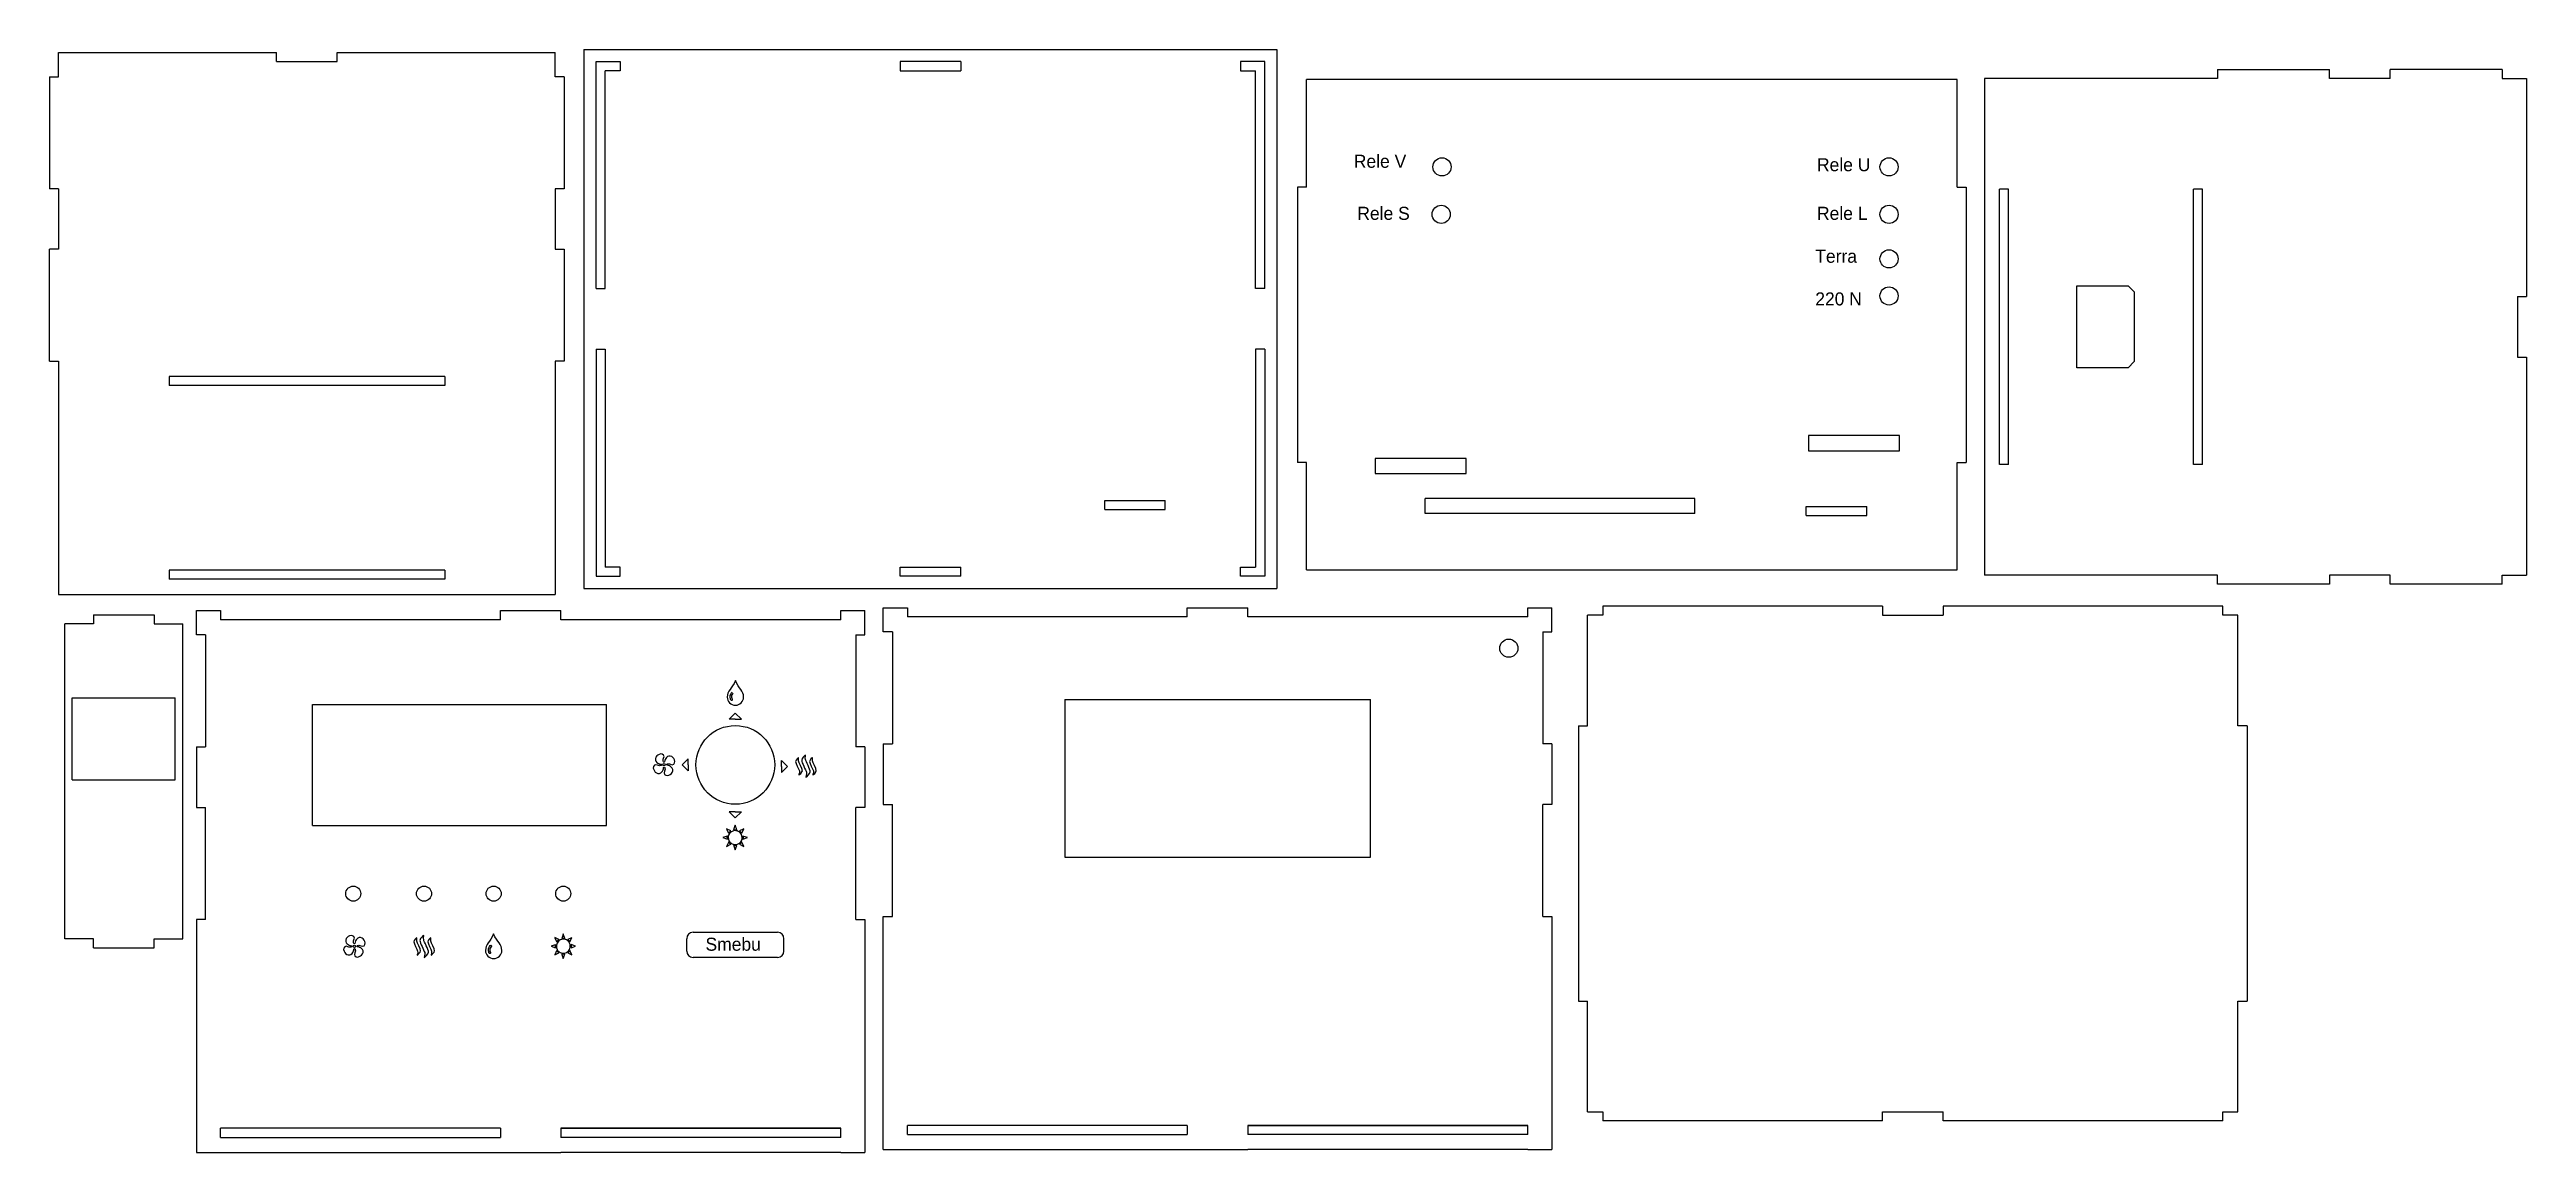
# Model space of a CAD drawing. Header units: millimetres. Extents: x -233 to 585, y 1922 to 2287.
import ezdxf

# ---------------------------------------------------------------- set-up
doc = ezdxf.new("R2010")
doc.units = ezdxf.units.MM
doc.styles.get("Standard").update_dxf_attribs({"font": 'Organo.ttf'})

# ---------------------------------------------------------------- blocks, each defined once
blk = doc.blocks.new('ventola')
at = {"color": 1}
for points in [[(11.967454, 8.247353), (11.967454, 8.247353)], [(15.591469, 10.57992), (15.591469, 10.57992)]]:
    blk.add_lwpolyline(points, dxfattribs=at)
for points in [[(3.484983, 9.122807), (0.385901, 10.844362), (-2.526915, 8.225622), (-2.102453, 5.326635)], [(-2.102453, 5.326635), (-1.726533, 2.757284), (-0.140162, 0.141931), (1.875752, -0.908782)], [(1.379605, 19.771051), (-0.191244, 16.757764), (0.682798, 14.47628), (2.599369, 12.71098)], [(7.615305, 23.749255), (5.045954, 23.372771), (2.430601, 21.786964), (1.379605, 19.771051)], [(1.875752, -0.908782), (4.889038, -2.479913), (7.170523, -1.605589), (8.935823, 0.310982)], [(2.599369, 12.71098), (3.854976, 11.554433), (6.070985, 10.344547), (8.176645, 10.250849)], [(8.343721, 8.778778), (7.205518, 8.369838), (5.307009, 8.110193), (3.484983, 9.122807)], [(11.410912, 18.161538), (13.132467, 21.26062), (10.514009, 24.173435), (7.615305, 23.749255)], [(8.176645, 10.250849), (9.168656, 10.206822), (9.116445, 9.055355), (8.343721, 8.778778)], [(8.935823, 0.310982), (10.092369, 1.566307), (11.301974, 3.782033), (11.395389, 5.887975)], [(11.066883, 13.303082), (10.658225, 14.44072), (10.398863, 16.339229), (11.410912, 18.161538)], [(10.536023, 9.678784), (10.536023, 10.469289), (11.176949, 11.110215), (11.967454, 11.110215)], [(11.967454, 8.247353), (11.176949, 8.247353), (10.536023, 8.88828), (10.536023, 9.678784)], [(12.523714, 1.196595), (10.802158, -1.90164), (13.420616, -4.814456), (16.319603, -4.389993)], [(12.539518, 13.469875), (12.495209, 12.478147), (11.343743, 12.530358), (11.066883, 13.303082)], [(11.395389, 5.887975), (11.439698, 6.880269), (12.590883, 6.827493), (12.868025, 6.05618)], [(11.967454, 11.110215), (12.758241, 11.110215), (13.398885, 10.469289), (13.398885, 9.678784)], [(13.398885, 9.678784), (13.398885, 8.88828), (12.758241, 8.247353), (11.967454, 8.247353)], [(12.868025, 6.05618), (13.276401, 4.917695), (13.536045, 3.019469), (12.523714, 1.196595)], [(14.998803, 19.047151), (13.842538, 17.791262), (12.633216, 15.576382), (12.539518, 13.469875)], [(15.758545, 9.107002), (14.766534, 9.151311), (14.819027, 10.302495), (15.591469, 10.57992)], [(22.059721, 20.267197), (19.046152, 21.837764), (16.764667, 20.963722), (14.998803, 19.047151)], [(15.591469, 10.57992), (16.729107, 10.988295), (18.627334, 11.247658), (20.450207, 10.235044)], [(21.335538, 6.648), (20.080214, 7.8037), (17.863923, 9.013869), (15.758545, 9.107002)], [(20.450207, 10.235044), (23.548725, 8.514335), (26.461258, 11.132511), (26.037361, 14.031498)], [(22.555021, -0.412918), (24.126716, 2.600933), (23.252109, 4.881571), (21.335538, 6.648)], [(26.037361, 14.031498), (25.661441, 16.600567), (24.074787, 19.216202), (22.059721, 20.267197)], [(16.319603, -4.389993), (18.888954, -4.014073), (21.504307, -2.428831), (22.555021, -0.412918)]]:
    blk.add_open_spline(points, degree=3, dxfattribs=at)
blk = doc.blocks.new('serpentina')
at = {"color": 1}
for points in [[(8.202224, 5.942614), (8.202224, 5.942614)], [(13.646573, 7.833503), (13.646573, 7.833503)], [(19.266182, 5.942614), (19.266182, 5.942614)]]:
    blk.add_lwpolyline(points, dxfattribs=at)
for points in [[(5.848773, 2.872883), (5.846516, 1.044929), (8.393571, -3.098375), (8.823113, -4.699422)], [(8.202224, 5.942614), (8.030916, 6.028691), (5.848773, 4.211745), (5.848773, 2.872883)], [(8.184162, 3.196874), (7.915204, 4.642134), (8.394136, 5.910158), (8.202224, 5.942614)], [(11.190111, -4.497351), (11.309209, -2.850302), (8.41502, 1.954814), (8.184162, 3.196874)], [(10.645422, 3.91908), (10.642318, 1.588489), (13.890978, -3.694993), (14.438489, -5.736589)], [(13.646573, 7.833503), (13.428133, 7.943287), (10.645422, 5.626525), (10.645422, 3.91908)], [(13.623149, 4.332254), (13.280531, 6.175729), (13.890978, 7.792298), (13.646573, 7.833503)], [(17.456573, -5.47892), (17.608973, -3.378904), (13.917507, 2.748423), (13.623149, 4.332254)], [(16.913013, 2.872883), (16.910191, 1.044929), (19.457529, -3.098375), (19.887353, -4.699422)], [(19.266182, 5.942614), (19.095156, 6.028691), (16.913013, 4.211745), (16.913013, 2.872883)], [(19.24812, 3.196874), (18.979162, 4.642134), (19.458093, 5.910158), (19.266182, 5.942614)], [(22.253787, -4.497351), (22.373449, -2.850302), (19.478696, 1.954814), (19.24812, 3.196874)], [(8.823113, -4.699422), (9.192542, -6.073562), (8.197144, -7.722586), (8.470336, -7.797375)], [(8.470336, -7.797375), (8.720949, -7.958806), (11.09726, -5.532824), (11.190111, -4.497351)], [(14.438489, -5.736589), (14.908671, -7.489189), (13.640364, -9.591744), (13.98778, -9.686571)], [(13.98778, -9.686571), (14.308102, -9.892593), (17.337758, -6.799437), (17.456573, -5.47892)], [(19.887353, -4.699422), (20.256218, -6.073562), (19.261384, -7.722586), (19.534011, -7.797375)], [(19.534011, -7.797375), (19.784907, -7.958806), (22.1615, -5.532824), (22.253787, -4.497351)]]:
    blk.add_open_spline(points, degree=3, dxfattribs=at)
blk = doc.blocks.new('luci')
at = {"color": 1}
for points in [[(5.036538, 15.57782), (5.09778, 15.96136), (4.735971, 15.831538), (0, 14.131149), (5.096369, 12.302349), (5.036538, 12.684478), (5.036538, 12.684478)], [(6.63702, 8.763847), (6.411807, 9.078242), (6.247553, 8.727722), (4.102382, 4.146973), (8.983416, 6.480387), (8.670431, 6.708704)], [(8.670713, 21.514929), (8.981158, 21.7424), (4.102664, 24.09952), (4.375009, 23.515038), (6.410396, 19.142569), (6.410396, 19.142569)], [(4.994769, 14.945924), (5.032022, 15.357687), (5.010009, 15.348656)], [(5.009444, 12.913642), (5.030893, 12.906587), (4.994769, 13.315527)], [(6.410396, 19.142569), (6.63702, 19.459787)], [(6.788291, 19.653956), (6.795911, 19.636176), (7.058378, 19.950289)], [(7.058378, 8.272216), (6.797322, 8.585764), (6.789138, 8.568267)], [(8.476544, 6.86308), (8.494042, 6.871264), (8.184727, 7.134013)], [(8.202507, 21.108529), (8.516902, 21.373818), (8.501944, 21.381156)], [(8.476544, 6.86308), (8.476544, 6.86308)], [(15.392118, 23.132627), (15.770013, 23.07082), (13.960122, 28.222222), (13.745916, 27.611776), (12.149667, 23.071102), (12.528973, 23.132909)], [(12.528973, 5.090724), (12.151078, 5.15112), (12.278642, 4.787053), (13.958993, 0), (15.769449, 5.151967), (15.391553, 5.090724)], [(13.152967, 5.047827), (12.747131, 5.085362), (12.755316, 5.062502)], [(12.756444, 23.160284), (12.748824, 23.137424), (13.153531, 23.17496)], [(12.756444, 23.160284), (12.756444, 23.160284)], [(15.164929, 5.062502), (15.172831, 5.085362), (14.766996, 5.047827)], [(14.76756, 23.17496), (15.171984, 23.137424), (15.164082, 23.160284)], [(15.164929, 5.062502), (15.164929, 5.062502)], [(21.283224, 19.459222), (21.507591, 19.143698), (23.841569, 24.101778), (23.261038, 23.820967), (18.939651, 21.740424), (19.250096, 21.514364)], [(19.268158, 6.727613), (18.959689, 6.501271), (23.844673, 4.139353), (21.507591, 9.076831), (21.283224, 8.764411), (21.283224, 8.764411)], [(19.426202, 21.373818), (19.424227, 21.373818), (19.498451, 21.310882)], [(19.426202, 21.373818), (19.426202, 21.373818)], [(20.382089, 9.364698), (20.382089, 9.364698)], [(21.15058, 8.593667), (21.144089, 8.608624), (20.88134, 8.290842)], [(21.047287, 19.749629), (21.142396, 19.633636), (21.144089, 19.637022)], [(22.822464, 12.282593), (27.920809, 14.113087), (22.822464, 15.940476), (22.883989, 15.558347)], [(22.883989, 12.664158), (22.822464, 12.282593), (22.822464, 12.282593)], [(22.911082, 15.329182), (22.889069, 15.338213), (22.92604, 14.926451)], [(22.92604, 13.296053), (22.889069, 12.885138), (22.911082, 12.893322)]]:
    blk.add_lwpolyline(points, dxfattribs=at)
for points in [[(4.95808, 14.111111), (4.95808, 14.392769), (4.97078, 14.67104), (4.994769, 14.945924)], [(4.994769, 13.315527), (4.971909, 13.580251), (4.95808, 13.84554), (4.95808, 14.111111)], [(5.036538, 12.684478), (5.024684, 12.759831), (5.019604, 12.837442), (5.009444, 12.913642)], [(5.010009, 15.348656), (5.019887, 15.425702), (5.024684, 15.502467), (5.036538, 15.57782)], [(7.551138, 18.876151), (6.510584, 17.445284), (6.009922, 15.777633), (6.009922, 14.127198)], [(6.009922, 14.127198), (6.009922, 11.65352), (7.136271, 9.209476), (9.262533, 7.634676)], [(6.63702, 19.459787), (6.684433, 19.525544), (6.73862, 19.58848), (6.788291, 19.653956)], [(6.789138, 8.568267), (6.739467, 8.634307), (6.684998, 8.696678), (6.63702, 8.763847)], [(7.058378, 19.950289), (7.402124, 20.363462), (7.793849, 20.763936), (8.202507, 21.108529)], [(8.184727, 7.134013), (7.780867, 7.475784), (7.396762, 7.864404), (7.058378, 8.272216)], [(13.971976, 22.16404), (11.524544, 22.16404), (9.10844, 21.025556), (7.551138, 18.876151)], [(8.670431, 6.708704), (8.603827, 6.756682), (8.541456, 6.81228), (8.476544, 6.86308)], [(8.501944, 21.381156), (8.558953, 21.423771), (8.612858, 21.472596), (8.670713, 21.514929)], [(9.262533, 7.634676), (10.677878, 6.585938), (12.327184, 6.077373), (13.958993, 6.077373)], [(12.528973, 23.132909), (12.604044, 23.145044), (12.681091, 23.149842), (12.756444, 23.160284)], [(12.755316, 5.062502), (12.679962, 5.073509), (12.603198, 5.078871), (12.528973, 5.090724)], [(13.95984, 5.010573), (13.688907, 5.010573), (13.420513, 5.024684), (13.152967, 5.047827)], [(13.153531, 23.17496), (13.421078, 23.198102), (13.689471, 23.211931), (13.960404, 23.211931)], [(13.958993, 6.077373), (16.406424, 6.077091), (18.82394, 7.216422), (20.382089, 9.364698)], [(14.766996, 5.047827), (14.499449, 5.024684), (14.231056, 5.010573), (13.95984, 5.010573)], [(13.960404, 23.211931), (14.231338, 23.211931), (14.500013, 23.198102), (14.76756, 23.17496)], [(18.670129, 20.606173), (17.251116, 21.657733), (15.604067, 22.16404), (13.971976, 22.16404)], [(15.164082, 23.160284), (15.24, 23.149842), (15.317047, 23.145044), (15.392118, 23.132627)], [(15.391553, 5.090724), (15.317047, 5.078871), (15.240564, 5.073791), (15.164929, 5.062502)], [(21.921611, 14.113369), (21.921611, 16.587893), (20.794698, 19.030527), (18.670129, 20.606173)], [(19.250096, 21.514364), (19.310773, 21.47062), (19.367218, 21.420384), (19.426202, 21.373818)], [(19.444829, 6.868724), (19.384998, 6.823004), (19.328836, 6.772769), (19.268158, 6.727613)], [(19.953111, 7.319433), (19.784624, 7.168162), (19.623476, 7.007013), (19.444829, 6.868724)], [(19.498451, 21.310882), (19.650851, 21.190656), (19.789422, 21.055189), (19.933356, 20.925367)], [(19.933356, 20.925367), (20.197516, 20.688864), (20.447847, 20.435711), (20.68322, 20.17014)], [(20.88134, 8.290842), (20.599118, 7.948789), (20.281336, 7.619436), (19.953111, 7.319433)], [(20.382089, 9.364698), (21.419256, 10.799233), (21.921611, 12.464344), (21.921611, 14.113369)], [(20.68322, 20.17014), (20.806551, 20.031287), (20.932987, 19.896102), (21.047287, 19.749629)], [(21.144089, 19.637022), (21.189809, 19.577473), (21.239198, 19.520747), (21.283224, 19.459222)], [(21.283224, 8.764411), (21.241738, 8.705144), (21.194042, 8.651522), (21.15058, 8.593667)], [(22.883989, 15.558347), (22.895278, 15.482993), (22.901204, 15.405382), (22.911082, 15.329182)], [(22.911082, 12.893322), (22.901204, 12.81684), (22.895278, 12.739511), (22.883989, 12.664158)], [(22.92604, 14.926451), (22.948618, 14.656647), (22.962729, 14.384867), (22.962729, 14.110829)], [(22.962729, 14.110829), (22.962729, 13.837638), (22.948618, 13.565576), (22.92604, 13.296053)]]:
    blk.add_open_spline(points, degree=3, dxfattribs=at)

msp = doc.modelspace()

# ---------------------------------------------------------------- linework, layer by layer
for p, q in [((-229.53, 2277.71), (-229.53, 2285.71)), ((-229.53, 2285.71), (-157.53, 2285.71)), ((-157.53, 2282.71), (-157.53, 2285.71)), ((-157.53, 2282.71), (-137.53, 2282.71)), ((-137.53, 2282.71), (-137.53, 2285.71)), ((-137.53, 2285.71), (-65.53, 2285.71)), ((-65.53, 2277.71), (-65.53, 2285.71)), ((-56.04, 2286.71), (-56.04, 2108.71)), ((-56.04, 2286.71), (172.76, 2286.71)), ((-52.04, 2207.71), (-52.04, 2282.71)), ((-52.04, 2282.71), (-44.04, 2282.71)), ((-44.04, 2282.71), (-44.04, 2279.71)), ((48.36, 2282.71), (48.36, 2279.71)), ((48.36, 2282.71), (48.36, 2279.71)), ((68.36, 2282.71), (48.36, 2282.71)), ((68.36, 2282.71), (68.36, 2279.71)), ((68.36, 2282.71), (68.36, 2279.71)), ((68.36, 2282.71), (68.36, 2282.71)), ((160.76, 2282.71), (160.76, 2279.71)), ((168.76, 2282.71), (160.76, 2282.71)), ((168.76, 2207.71), (168.76, 2282.71)), ((172.76, 2286.71), (172.76, 2108.71)), ((-232.53, 2277.71), (-232.53, 2240.71)), ((-232.53, 2277.71), (-229.53, 2277.71)), ((-62.53, 2277.71), (-65.53, 2277.71)), ((-62.53, 2277.71), (-62.53, 2240.71)), ((-49.04, 2207.71), (-49.04, 2279.71)), ((-44.04, 2279.71), (-49.04, 2279.71)), ((48.36, 2279.71), (68.36, 2279.71)), ((48.36, 2279.71), (68.36, 2279.71)), ((160.76, 2279.71), (165.76, 2279.71)), ((165.76, 2207.71), (165.76, 2279.71)), ((397.39, 2276.79), (182.59, 2276.79)), ((182.59, 2241.29), (182.59, 2276.79)), ((397.39, 2241.29), (397.39, 2276.79)), ((483.43, 2277.11), (406.43, 2277.11)), ((406.43, 2277.11), (406.43, 2113.11)), ((483.43, 2280.11), (483.43, 2277.11)), ((483.43, 2280.11), (520.43, 2280.11)), ((520.43, 2277.11), (520.43, 2280.11)), ((540.43, 2277.11), (520.43, 2277.11)), ((577.43, 2280.11), (540.43, 2280.11)), ((540.43, 2277.11), (540.43, 2280.11)), ((577.43, 2280.11), (577.43, 2277.11)), ((577.43, 2277.11), (585.43, 2277.11)), ((585.43, 2277.11), (585.43, 2205.11)), ((179.59, 2241.29), (179.59, 2150.29)), ((182.59, 2241.29), (179.59, 2241.29)), ((397.39, 2241.29), (400.39, 2241.29)), ((400.39, 2241.29), (400.39, 2150.29)), ((-229.53, 2240.71), (-232.53, 2240.71)), ((-229.53, 2240.71), (-229.53, 2220.71)), ((-65.53, 2240.71), (-65.53, 2220.71)), ((-62.53, 2240.71), (-65.53, 2240.71)), ((414.43, 2240.61), (411.43, 2240.61)), ((411.43, 2149.61), (411.43, 2240.61)), ((414.43, 2149.61), (414.43, 2240.61)), ((478.43, 2240.61), (475.43, 2240.61)), ((475.43, 2149.61), (475.43, 2240.61)), ((478.43, 2149.61), (478.43, 2240.61)), ((-229.53, 2220.71), (-232.53, 2220.71)), ((-232.53, 2183.71), (-232.53, 2220.71)), ((-65.53, 2220.71), (-62.53, 2220.71)), ((-62.53, 2220.71), (-62.53, 2183.71)), ((436.93, 2208.61), (453.93, 2208.61)), ((436.93, 2181.61), (436.93, 2208.61)), ((453.93, 2208.61), (455.93, 2206.61)), ((-52.04, 2207.71), (-49.04, 2207.71)), ((168.76, 2207.71), (165.76, 2207.71)), ((455.93, 2206.61), (455.93, 2183.61)), ((582.43, 2205.11), (582.43, 2185.11)), ((582.43, 2205.11), (585.43, 2205.11)), ((-52.04, 2187.71), (-49.04, 2187.71)), ((-52.04, 2187.71), (-52.04, 2112.71)), ((-49.04, 2187.71), (-49.04, 2115.71)), ((165.76, 2187.71), (165.76, 2115.71)), ((168.76, 2187.71), (165.76, 2187.71)), ((168.76, 2187.71), (168.76, 2112.71)), ((582.43, 2185.11), (585.43, 2185.11)), ((585.43, 2185.11), (585.43, 2113.11)), ((-232.53, 2183.71), (-229.53, 2183.71)), ((-229.53, 2183.71), (-229.53, 2106.71)), ((-193.03, 2178.71), (-193.03, 2175.71)), ((-102.03, 2178.71), (-193.03, 2178.71)), ((-102.03, 2178.71), (-102.03, 2175.71)), ((-65.53, 2183.71), (-65.53, 2106.71)), ((-62.53, 2183.71), (-65.53, 2183.71)), ((453.93, 2181.61), (436.93, 2181.61)), ((453.93, 2181.61), (455.93, 2183.61)), ((-102.03, 2175.71), (-193.03, 2175.71)), ((182.59, 2150.29), (179.59, 2150.29)), ((182.59, 2114.79), (182.59, 2150.29)), ((397.39, 2114.79), (397.39, 2150.29)), ((397.39, 2150.29), (400.39, 2150.29)), ((414.43, 2149.61), (411.43, 2149.61)), ((478.43, 2149.61), (475.43, 2149.61)), ((115.94, 2134.71), (115.94, 2137.71)), ((115.94, 2137.71), (135.94, 2137.71)), ((135.94, 2134.71), (135.94, 2137.71)), ((347.56, 2132.79), (347.56, 2135.79)), ((115.94, 2134.71), (135.94, 2134.71)), ((-193.03, 2114.71), (-193.03, 2111.71)), ((-102.03, 2114.71), (-193.03, 2114.71)), ((-102.03, 2111.71), (-193.03, 2111.71)), ((-102.03, 2114.71), (-102.03, 2111.71)), ((-52.04, 2112.71), (-44.04, 2112.71)), ((-44.04, 2115.71), (-49.04, 2115.71)), ((-44.04, 2112.71), (-44.04, 2115.71)), ((48.36, 2115.71), (68.36, 2115.71)), ((48.36, 2112.71), (48.36, 2115.71)), ((68.36, 2112.71), (48.36, 2112.71)), ((68.36, 2112.71), (68.36, 2115.71)), ((68.36, 2112.71), (68.36, 2112.71)), ((160.76, 2112.71), (160.76, 2115.71)), ((160.76, 2115.71), (165.76, 2115.71)), ((168.76, 2112.71), (160.76, 2112.71)), ((182.59, 2114.79), (397.39, 2114.79)), ((483.43, 2113.11), (406.43, 2113.11)), ((483.43, 2110.11), (483.43, 2113.11)), ((520.43, 2113.11), (520.43, 2110.11)), ((540.43, 2113.11), (520.43, 2113.11)), ((540.43, 2110.11), (540.43, 2113.11)), ((577.43, 2110.11), (577.43, 2113.11)), ((577.43, 2113.11), (585.43, 2113.11)), ((-229.53, 2106.71), (-65.53, 2106.71)), ((-56.04, 2108.71), (172.76, 2108.71)), ((42.8, 2102.32), (50.8, 2102.32)), ((42.8, 2094.32), (42.8, 2102.32)), ((50.8, 2102.32), (50.8, 2099.32)), ((143.2, 2099.32), (143.2, 2102.32)), ((143.2, 2102.32), (163.2, 2102.32)), ((163.2, 2099.32), (163.2, 2102.32)), ((255.6, 2099.32), (255.6, 2102.32)), ((255.6, 2102.32), (263.6, 2102.32)), ((263.6, 2094.32), (263.6, 2102.32)), ((372.77, 2102.82), (280.37, 2102.82)), ((280.37, 2102.82), (280.37, 2099.82)), ((372.77, 2102.82), (372.77, 2099.82)), ((485.17, 2102.82), (392.77, 2102.82)), ((392.77, 2102.82), (392.77, 2099.82)), ((520.43, 2110.11), (483.43, 2110.11)), ((485.17, 2099.82), (485.17, 2102.82)), ((485.17, 2099.82), (485.17, 2102.82)), ((577.43, 2110.11), (540.43, 2110.11)), ((-227.51, 1992.98), (-227.51, 2096.98)), ((-218.01, 2096.98), (-227.51, 2096.98)), ((-218.01, 2099.98), (-218.01, 2096.98)), ((-218.01, 2099.98), (-198.01, 2099.98)), ((-198.01, 2099.98), (-198.01, 2096.98)), ((-198.01, 2096.98), (-188.51, 2096.98)), ((-188.51, 1992.98), (-188.51, 2096.98)), ((-184.04, 2093.36), (-184.04, 2101.36)), ((-184.04, 2101.36), (-176.04, 2101.36)), ((-176.04, 2101.36), (-176.04, 2098.36)), ((-83.64, 2098.36), (-176.04, 2098.36)), ((-83.64, 2098.36), (-83.64, 2101.36)), ((-83.64, 2101.36), (-63.64, 2101.36)), ((-63.64, 2098.36), (-63.64, 2101.36)), ((28.76, 2098.36), (-63.64, 2098.36)), ((28.76, 2098.36), (28.76, 2101.36)), ((28.76, 2101.36), (36.76, 2101.36)), ((36.76, 2093.36), (36.76, 2101.36)), ((45.8, 2094.32), (42.8, 2094.32)), ((45.8, 2094.32), (45.8, 2057.32)), ((143.2, 2099.32), (50.8, 2099.32)), ((255.6, 2099.32), (163.2, 2099.32)), ((260.6, 2094.32), (260.6, 2057.32)), ((260.6, 2094.32), (263.6, 2094.32)), ((280.37, 2099.82), (275.37, 2099.82)), ((275.37, 2063.32), (275.37, 2099.82)), ((372.77, 2099.82), (392.77, 2099.82)), ((490.17, 2099.82), (485.17, 2099.82)), ((490.17, 2099.82), (485.17, 2099.82)), ((490.17, 2063.32), (490.17, 2099.82)), ((-181.04, 2093.36), (-184.04, 2093.36)), ((-181.04, 2093.36), (-181.04, 2056.36)), ((33.76, 2093.36), (33.76, 2056.36)), ((33.76, 2093.36), (36.76, 2093.36)), ((-145.64, 2070.39), (-48.64, 2070.39)), ((-145.64, 2030.39), (-145.64, 2070.39)), ((-48.64, 2030.39), (-48.64, 2070.39)), ((102.7, 2071.96), (203.7, 2071.96)), ((102.7, 2071.96), (102.7, 2019.96)), ((203.7, 2019.96), (203.7, 2071.96)), ((272.37, 2063.32), (275.37, 2063.32)), ((272.37, 2063.32), (272.37, 1972.32)), ((493.17, 2063.32), (490.17, 2063.32)), ((493.17, 2063.32), (493.17, 1972.32)), ((-184.04, 2056.36), (-184.04, 2036.36)), ((-184.04, 2056.36), (-181.04, 2056.36)), ((36.76, 2056.36), (33.76, 2056.36)), ((36.76, 2056.36), (36.76, 2036.36)), ((42.8, 2057.32), (45.8, 2057.32)), ((42.8, 2057.32), (42.8, 2037.32)), ((263.6, 2057.32), (260.6, 2057.32)), ((263.6, 2057.32), (263.6, 2037.32)), ((42.8, 2037.32), (45.8, 2037.32)), ((45.8, 2000.32), (45.8, 2037.32)), ((263.6, 2037.32), (260.6, 2037.32)), ((260.6, 2000.32), (260.6, 2037.32)), ((-184.04, 2036.36), (-181.04, 2036.36)), ((-181.04, 1999.36), (-181.04, 2036.36)), ((-145.64, 2030.39), (-48.64, 2030.39)), ((36.76, 2036.36), (33.76, 2036.36)), ((33.76, 1999.36), (33.76, 2036.36)), ((102.7, 2019.96), (203.7, 2019.96)), ((-181.04, 1999.36), (-184.04, 1999.36)), ((-184.04, 1999.36), (-184.04, 1922.36)), ((33.76, 1999.36), (36.76, 1999.36)), ((36.76, 1999.36), (36.76, 1922.36)), ((42.8, 1923.32), (42.8, 2000.32)), ((42.8, 2000.32), (45.8, 2000.32)), ((260.6, 2000.32), (263.6, 2000.32)), ((263.6, 2000.32), (263.6, 1923.32)), ((-218.01, 1992.98), (-227.51, 1992.98)), ((-218.01, 1989.98), (-218.01, 1992.98)), ((-218.01, 1989.98), (-198.01, 1989.98)), ((-198.01, 1989.98), (-198.01, 1992.98)), ((-198.01, 1992.98), (-188.51, 1992.98)), ((272.37, 1972.32), (275.37, 1972.32)), ((275.37, 1935.82), (275.37, 1972.32)), ((490.17, 1935.82), (490.17, 1972.32)), ((490.17, 1972.32), (493.17, 1972.32)), ((143.2, 1931.32), (50.8, 1931.32)), ((50.8, 1928.32), (50.8, 1931.32)), ((143.2, 1931.32), (143.2, 1928.32)), ((255.6, 1931.32), (163.2, 1931.32)), ((163.2, 1931.32), (255.6, 1931.32)), ((163.2, 1931.32), (163.2, 1928.32)), ((255.6, 1928.32), (255.6, 1931.32)), ((275.37, 1935.82), (280.37, 1935.82)), ((280.37, 1935.82), (280.37, 1932.82)), ((372.77, 1932.82), (280.37, 1932.82)), ((372.77, 1932.82), (372.77, 1935.82)), ((372.77, 1935.82), (392.77, 1935.82)), ((392.77, 1932.82), (392.77, 1935.82)), ((485.17, 1932.82), (392.77, 1932.82)), ((485.17, 1932.82), (485.17, 1935.82)), ((485.17, 1935.82), (490.17, 1935.82)), ((-184.04, 1922.36), (-176.04, 1922.36)), ((-83.64, 1930.36), (-176.04, 1930.36)), ((-176.04, 1927.36), (-176.04, 1930.36)), ((-176.04, 1927.36), (-83.64, 1927.36)), ((-176.04, 1922.36), (-83.64, 1922.36)), ((-83.64, 1930.36), (-83.64, 1927.36)), ((-83.64, 1922.36), (-63.64, 1922.36)), ((28.76, 1930.36), (-63.64, 1930.36)), ((-63.64, 1930.36), (28.76, 1930.36)), ((-63.64, 1930.36), (-63.64, 1927.36)), ((28.76, 1927.36), (-63.64, 1927.36)), ((28.76, 1922.36), (-63.64, 1922.36)), ((28.76, 1927.36), (28.76, 1930.36)), ((28.76, 1922.36), (36.76, 1922.36)), ((42.8, 1923.32), (143.2, 1923.32)), ((50.8, 1928.32), (143.2, 1928.32)), ((143.2, 1923.32), (163.2, 1923.32)), ((255.6, 1928.32), (163.2, 1928.32)), ((255.6, 1923.32), (163.2, 1923.32)), ((255.6, 1923.32), (263.6, 1923.32))]:
    msp.add_line(p, q)
at = {"color": 0}
for p, q in [((235.24, 2151.65), (205.24, 2151.65)), ((205.24, 2151.65), (205.24, 2146.65)), ((235.24, 2146.65), (235.24, 2151.65)), ((378.35, 2159.18), (348.35, 2159.18)), ((348.35, 2159.18), (348.35, 2154.18)), ((348.35, 2154.18), (378.35, 2154.18)), ((378.35, 2154.18), (378.35, 2159.18)), ((205.24, 2146.65), (235.24, 2146.65)), ((310.76, 2138.41), (221.76, 2138.41)), ((221.76, 2133.41), (221.76, 2138.41)), ((310.76, 2133.41), (310.76, 2138.41)), ((347.56, 2135.79), (367.56, 2135.79)), ((367.56, 2132.79), (367.56, 2135.79)), ((310.76, 2133.41), (221.76, 2133.41)), ((347.56, 2132.79), (367.56, 2132.79))]:
    msp.add_line(p, q, dxfattribs=at)
at = {"color": 1}
for p, q in [((-225.01, 2045.51), (-225.01, 2072.51)), ((-225.01, 2072.51), (-191.01, 2072.51)), ((-191.01, 2045.51), (-191.01, 2072.51)), ((-6.06, 2067.52), (-8.06, 2065.52)), ((-6.06, 2065.52), (-8.06, 2065.52)), ((-6.06, 2067.52), (-4.06, 2065.52)), ((-6.06, 2065.52), (-4.06, 2065.52)), ((-225.01, 2045.51), (-191.01, 2045.51)), ((-23.61, 2050.39), (-21.61, 2052.39)), ((-23.61, 2050.39), (-21.61, 2048.39)), ((-21.61, 2050.39), (-21.61, 2052.39)), ((-21.61, 2050.39), (-21.61, 2048.39)), ((11.15, 2049.87), (9.15, 2051.87)), ((9.15, 2049.87), (9.15, 2051.87)), ((11.15, 2049.87), (9.15, 2047.87)), ((9.15, 2049.87), (9.15, 2047.87)), ((-6.06, 2034.9), (-8.06, 2034.9)), ((-6.06, 2032.9), (-8.06, 2034.9)), ((-6.06, 2034.9), (-4.06, 2034.9)), ((-6.06, 2032.9), (-4.06, 2034.9)), ((-22.1, 1988.87), (-22.1, 1992.99)), ((-20, 1995.09), (7.88, 1995.09)), ((9.98, 1988.87), (9.98, 1992.99)), ((7.88, 1986.77), (-20, 1986.77))]:
    msp.add_line(p, q, dxfattribs=at)
for points in [[(-7.28, 2071.71), (-7.28, 2071.71)], [(-87.11, 1988.04), (-87.11, 1988.04)]]:
    msp.add_lwpolyline(points, dxfattribs=at)
at = {"color": 0}
for centre in [(227.3, 2247.94), (374.94, 2247.94), (227.05, 2232.26), (374.94, 2232.26), (374.94, 2217.55), (374.94, 2205.31)]:
    msp.add_circle(centre, 3, dxfattribs=at)
for centre, radius in [((249.37, 2088.94), 3), ((-6.06, 2050.39), 13), ((-132.23, 2007.86), 2.49), ((-108.87, 2007.86), 2.49), ((-85.87, 2007.86), 2.49), ((-62.88, 2007.86), 2.49)]:
    msp.add_circle(centre, radius)
at = {"color": 1}
for centre, start, end in [((-20, 1992.99), 90, 180), ((-20, 1988.87), 180, 270), ((7.88, 1992.99), 0, 90), ((7.88, 1988.87), 270, 0)]:
    msp.add_arc(centre, 2.1, start, end, dxfattribs=at)
for points in [[(-6.04, 2078.23), (-7.17, 2075.52), (-8.75, 2074.84), (-8.75, 2072.81)], [(-3.33, 2072.81), (-3.33, 2074.84), (-4.91, 2075.52), (-6.04, 2078.23)], [(-8.75, 2072.81), (-8.75, 2071.31), (-7.54, 2070.1), (-6.04, 2070.1)], [(-7.77, 2072.81), (-7.77, 2073.49), (-7.5, 2073.93), (-7.16, 2074.4)], [(-7.47, 2071.81), (-7.67, 2072.11), (-7.77, 2072.45), (-7.77, 2072.81)], [(-7.28, 2071.71), (-7.36, 2071.71), (-7.43, 2071.75), (-7.47, 2071.81)], [(-6.79, 2074.14), (-7.09, 2073.72), (-7.32, 2073.36), (-7.32, 2072.81)], [(-7.32, 2072.81), (-7.32, 2072.54), (-7.24, 2072.28), (-7.1, 2072.06)], [(-7.16, 2071.75), (-7.2, 2071.72), (-7.24, 2071.71), (-7.28, 2071.71)], [(-7.1, 2072.06), (-7.03, 2071.96), (-7.06, 2071.82), (-7.16, 2071.75)], [(-6.04, 2070.1), (-4.55, 2070.1), (-3.33, 2071.31), (-3.33, 2072.81)], [(-85.87, 1994.55), (-86.99, 1991.84), (-88.57, 1991.16), (-88.57, 1989.13)], [(-88.57, 1989.13), (-88.57, 1987.63), (-87.36, 1986.42), (-85.87, 1986.42)], [(-87.59, 1989.13), (-87.59, 1989.81), (-87.32, 1990.26), (-86.99, 1990.72)], [(-87.3, 1988.14), (-87.49, 1988.43), (-87.59, 1988.78), (-87.59, 1989.13)], [(-87.11, 1988.04), (-87.18, 1988.04), (-87.25, 1988.07), (-87.3, 1988.14)], [(-86.62, 1990.46), (-86.91, 1990.04), (-87.14, 1989.68), (-87.14, 1989.13)], [(-87.14, 1989.13), (-87.14, 1988.86), (-87.06, 1988.61), (-86.92, 1988.39)], [(-86.98, 1988.07), (-87.02, 1988.05), (-87.06, 1988.04), (-87.11, 1988.04)], [(-86.99, 1990.72), (-86.91, 1990.83), (-86.77, 1990.85), (-86.67, 1990.78)], [(-86.92, 1988.39), (-86.85, 1988.28), (-86.88, 1988.14), (-86.98, 1988.07)], [(-86.67, 1990.78), (-86.57, 1990.71), (-86.54, 1990.57), (-86.62, 1990.46)], [(-83.16, 1989.13), (-83.16, 1991.16), (-84.74, 1991.84), (-85.87, 1994.55)], [(-85.87, 1986.42), (-84.37, 1986.42), (-83.16, 1987.63), (-83.16, 1989.13)]]:
    msp.add_open_spline(points, degree=3, dxfattribs=at)

# ---------------------------------------------------------------- block references
for name, p, xscale, yscale, zscale in [('ventola', (-32.61, 2048.01), 0.2522359323566976, 0.2522359323566976, 0.2522359323566976), ('serpentina', (11.41, 2050.35), 0.4169056186694119, 0.4169056186694119, 0.4169056186694119), ('ventola', (-134.88, 1988.04), 0.2522359323566976, 0.2522359323566976, 0.2522359323566976), ('serpentina', (-114.66, 1990.8), 0.4169056186694119, 0.4169056186694119, 0.4169056186694119)]:
    msp.add_blockref(name, p, dxfattribs=dict(at, xscale=xscale, yscale=yscale, zscale=zscale))
at = {"xscale": 0.2885399053849795, "yscale": 0.2885399053849795, "zscale": 0.2885399053849795}
for p in [(-10.14, 2022.29), (-66.89, 1986.42)]:
    msp.add_blockref('luci', p, dxfattribs=at)

# ---------------------------------------------------------------- texts
at = {"color": 1}
for s, p in [('Rele V', (198.19, 2247.64)), ('Rele U', (351.14, 2246.5)), ('Rele S', (199.34, 2230.44)), ('Rele L', (351.14, 2230.44)), ('Terra', (350.57, 2216.27)), ('220 N', (350.57, 2202.17)), ('Smebu', (-15.91, 1989))]:
    msp.add_text(s, height=4.315, dxfattribs=at).set_placement(p)

doc.saveas('drawing.dxf')
